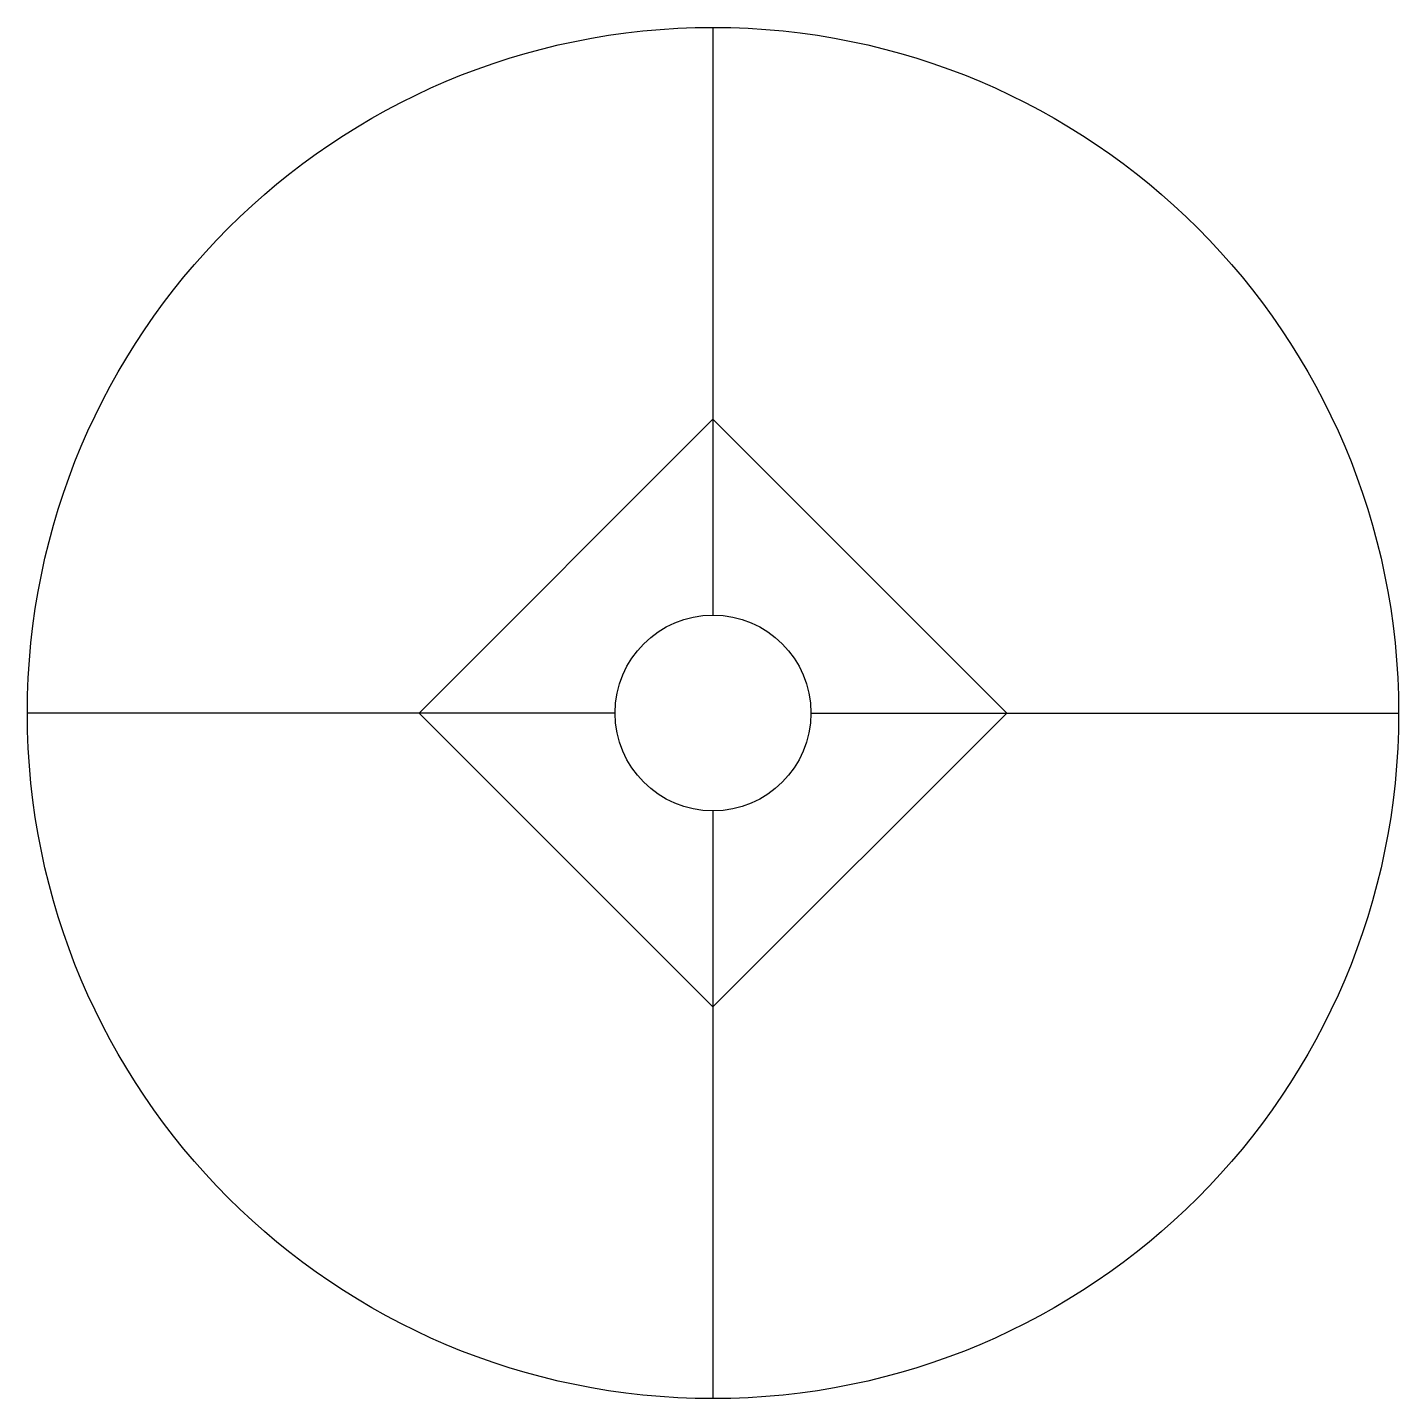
# Model space of a CAD drawing. Extents: x -7 to 7, y -7 to 7.
import ezdxf

# ---------------------------------------------------------------- set-up
doc = ezdxf.new("R2010")
doc.units = 0
doc.header["$MEASUREMENT"] = 0
doc.layers.get('0').update_dxf_attribs({"linetype": 'CONTINUOUS'})

msp = doc.modelspace()

# ---------------------------------------------------------------- linework, layer by layer
at = {"linetype": 'CONTINUOUS'}
for p, q in [((0, 7), (0, 1)), ((0, 3), (-3, 0)), ((3, 0), (0, 3)), ((-1, 0), (-7, 0)), ((-3, 0), (0, -3)), ((0, -3), (3, 0)), ((1, 0), (7, 0)), ((0, -1), (0, -7))]:
    msp.add_line(p, q, dxfattribs=at)
for radius in [7, 1]:
    msp.add_circle((0, 0), radius, dxfattribs=at)

doc.saveas('drawing.dxf')
